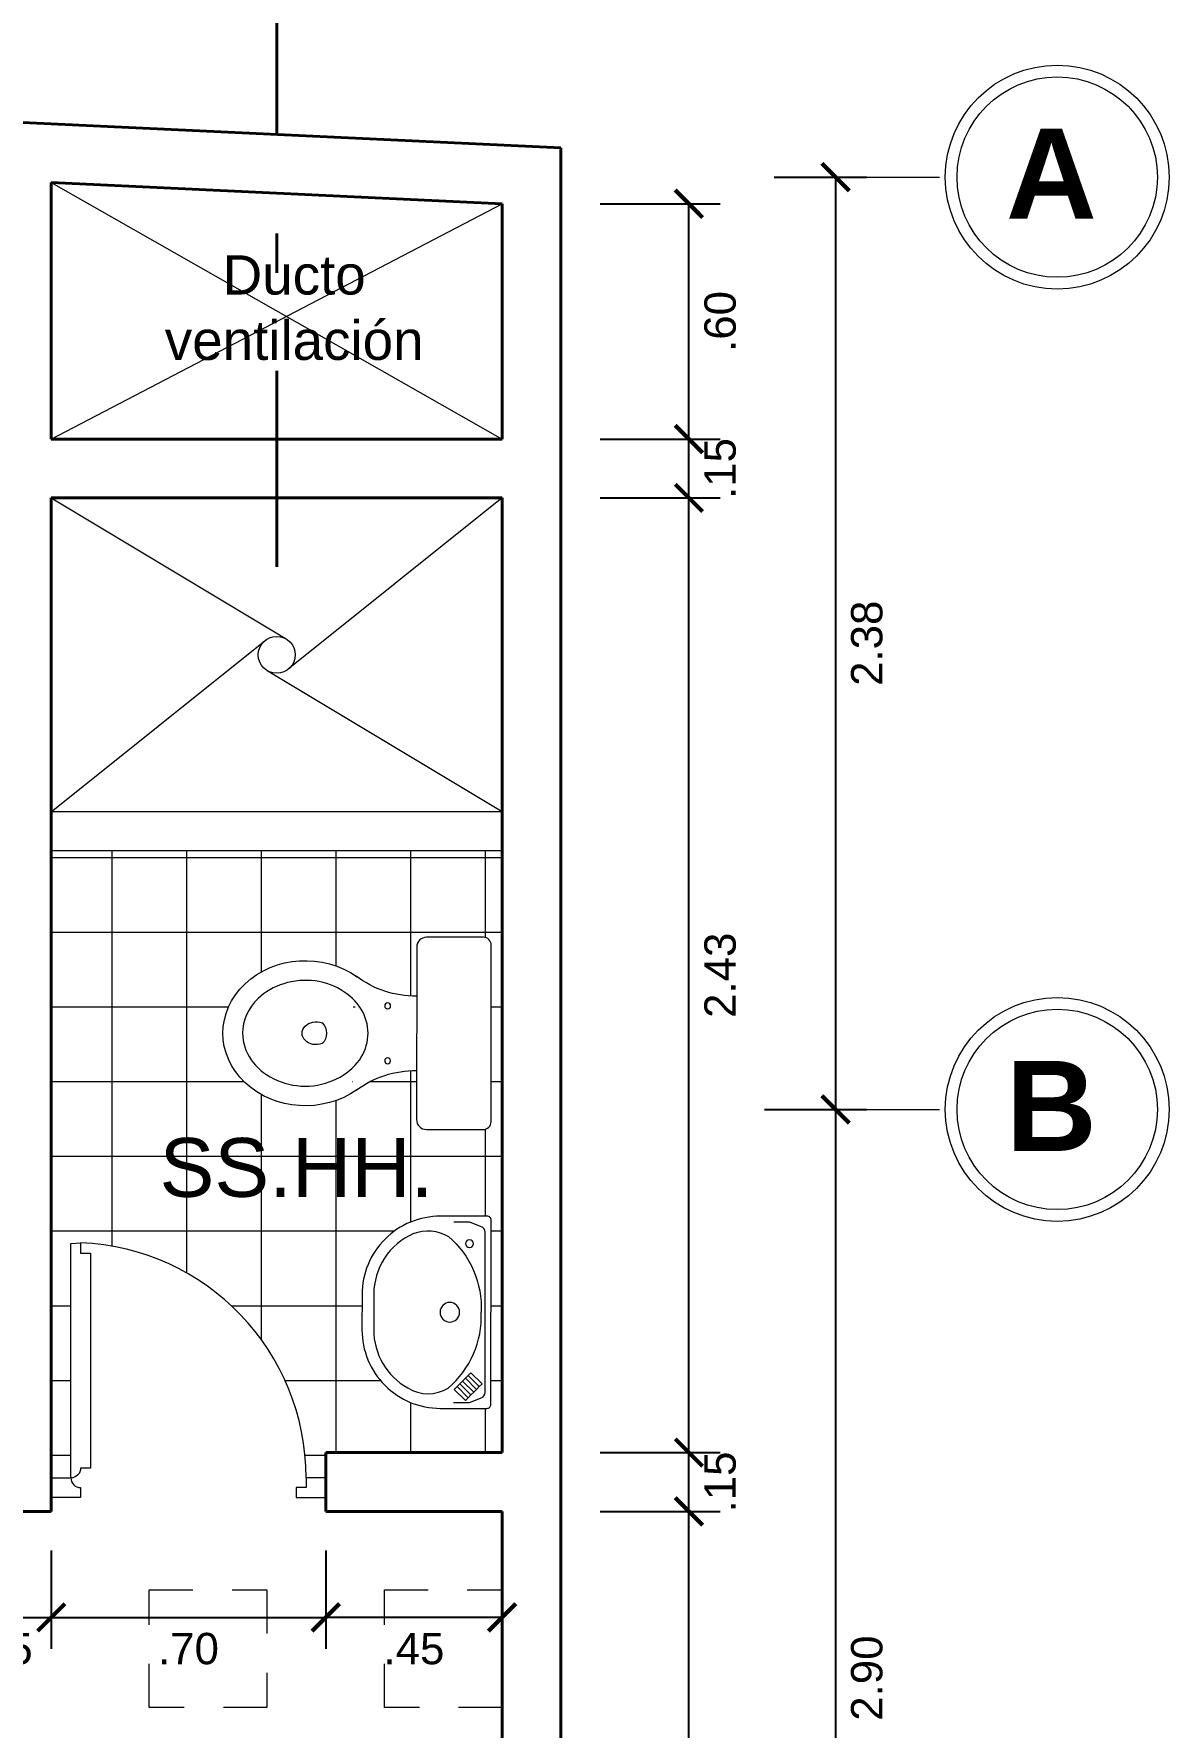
# Model space of a CAD drawing. Header units: millimetres. Extents: x 148 to 249, y 24 to 77.
# Drawn here: x 188.586 to 191.481, y 70.363 to 74.68 of the extents above; entities that cross this region are included whole.
import ezdxf

# ---------------------------------------------------------------- set-up
doc = ezdxf.new("R2010")
doc.units = ezdxf.units.MM
doc.header["$PDMODE"] = 32
doc.linetypes.add('2PAV$0$DASHDOT', pattern=[1, 0.5, -0.25, 0, -0.25])
doc.linetypes.add('HIDDEN2', pattern=[4.7625, 3.175, -1.5875])
doc.layers.get('0').update_dxf_attribs({"lineweight": 0})
doc.layers.get('Defpoints').update_dxf_attribs({"lineweight": 0})
for name, color, linetype, lineweight in [('A-Dims', 22, 'Continuous', 0), ('A-Hatch', 57, 'Continuous', 0), ('A-Hidden projection', 33, 'HIDDEN2', 0), ('A-Section', 178, '2PAV$0$DASHDOT', 40), ('A-Stair', 53, 'Continuous', 0), ('A-Text', 30, 'Continuous', 30), ('A-Wall', 153, 'Continuous', 40), ('P-SANIT', 43, 'Continuous', 0), ('puertas', 40, 'Continuous', 0)]:
    doc.layers.add(name, color=color, linetype=linetype, lineweight=lineweight)
doc.styles.add('ejes', font='swissel.ttf')
doc.dimstyles.new('DIM50', dxfattribs={"dimtxt": 0.08, "dimasz": 0.07, "dimexe": 0.08, "dimexo": 0.1, "dimgap": 0.04, "dimtad": 2, "dimzin": 4, "dimdsep": 46, "dimtxsty": 'ejes', "dimblk": 'ARCHTICK', "dimcen": 0.05, "dimadec": 0, "dimazin": 0, "dimtfac": 1, "dimtix": 1, "dimtmove": 0, "dimatfit": 3, "dimfxl": 0.08, "dimarcsym": 0})

# ---------------------------------------------------------------- blocks, each defined once
blk = doc.blocks.new('0D02D')
at = {"layer": 'P-SANIT'}
blk.add_lwpolyline([(0, -0.225), (0, 0.225, -0.414214), (0.02, 0.245), (0.165, 0.245, -0.414214), (0.19, 0.22), (0.19, -0.22, -0.414214), (0.165, -0.245), (0.02, -0.245, -0.414214)], format="xyb", close=True, dxfattribs=at)
for centre in [(0.264, 0.07), (0.264, -0.07)]:
    blk.add_circle(centre, 0.0075, dxfattribs=at)
for centre, radius, start, end in [((0.1937, 0.3446), 0.2496, 269.146, 307.0592), ((0.457, 0), 0.0372, 134.7231, 225.2769), ((0.1937, -0.3446), 0.2496, 52.9408, 90.854)]:
    blk.add_arc(centre, radius, start, end, dxfattribs=at)
for centre, major_axis, ratio, start_param, end_param in [((0.474, 0), (0.21, 0), 0.880952, 4.03357, 8.5328), ((0.446, 0), (-0.0364, 0), 0.800032, 1.138877, 5.144308)]:
    blk.add_ellipse(centre, major_axis=major_axis, ratio=ratio, start_param=start_param, end_param=end_param, dxfattribs=at)
blk.add_open_spline([(0.634, 0), (0.634, 0.0316), (0.6204, 0.0636), (0.5599, 0.1221), (0.5025, 0.1406), (0.395, 0.126), (0.3484, 0.0938), (0.307, 0.015), (0.3099, -0.0307), (0.3633, -0.1073), (0.4178, -0.1351), (0.5308, -0.1349), (0.5852, -0.1069), (0.6267, -0.0469), (0.634, -0.0234), (0.634, 0)], degree=3, knots=[0, 0, 0, 0, 0.739089, 0.739089, 1.723657, 1.723657, 2.708224, 2.708224, 3.692791, 3.692791, 4.714314, 4.714314, 5.735837, 5.735837, 6.283185, 6.283185, 6.283185, 6.283185], dxfattribs=at)
blk = doc.blocks.new('0D42D')
at = {"layer": 'P-SANIT'}
blk.add_lwpolyline([(0, -0.235), (0, 0.235, -0.414214), (0.01, 0.245), (0.129, 0.245, -0.414214), (0.329, 0.045), (0.329, -0.045, -0.414214), (0.129, -0.245), (0.01, -0.245, -0.414214)], format="xyb", close=True, dxfattribs=at)
for points in [[(0.095, -0.23), (0.0578, -0.23, -0.091972), (0.0524, -0.229), (0.0246, -0.2183, -0.310416), (0.015, -0.2043), (0.015, 0.2043, -0.310416), (0.0246, 0.2183), (0.0524, 0.229, -0.091972), (0.0578, 0.23), (0.095, 0.23)], [(0.198, 0.2004, 0.236842), (0.1087, 0.1932, 0.231608), (0.025, 0)], [(0.198, 0.2004, -0.296459), (0.299, 0.045), (0.299, -0.045, -0.270992), (0.2123, -0.1932, -0.270992)], [(0.2123, -0.1932, -0.27968), (0.1087, -0.1932, -0.231608), (0.025, 0)]]:
    blk.add_lwpolyline(points, format="xyb", dxfattribs=at)
for points in [[(0.0226, -0.1825), (0.0509, -0.1542), (0.058, -0.1613), (0.0297, -0.1896)], [(0.0297, -0.1896), (0.058, -0.1613), (0.065, -0.1684), (0.0368, -0.1967)], [(0.0368, -0.1967), (0.065, -0.1684), (0.0721, -0.1755), (0.0438, -0.2037)], [(0.0438, -0.2037), (0.0721, -0.1755), (0.0792, -0.1825), (0.0509, -0.2108)], [(0.0509, -0.2108), (0.0792, -0.1825), (0.0863, -0.1896), (0.058, -0.2179)], [(0.058, -0.2179), (0.0863, -0.1896), (0.0933, -0.1967), (0.065, -0.2249)]]:
    blk.add_lwpolyline(points, close=True, dxfattribs=at)
for centre, radius in [((0.055, 0.175), 0.01), ((0.105, 0), 0.025)]:
    blk.add_circle(centre, radius, dxfattribs=at)
blk = doc.blocks.new('P70')
at = {"ltscale": 0.75}
blk.add_lwpolyline([(0.05, 0.025), (0.05, 0.6229), (0.075, 0.6245), (0.075, 0.5979), (0.1, 0.5979), (0.1, 0.05), (0.075, 0.05, -0.414214)], format="xyb", close=True, dxfattribs=at)
blk.add_lwpolyline([(0, 0.025), (0.05, 0.025, 0.414214), (0.075, 0), (0.075, -0.025), (0, -0.025)], format="xyb", dxfattribs=at)
blk.add_lwpolyline([(0.7, 0.025), (0.65, 0.025), (0.65, 0), (0.625, 0), (0.625, -0.025), (0.7, -0.025)], dxfattribs=at)
at = {"color": 9, "ltscale": 0.75}
blk.add_arc((0.05, 0.025), 0.6, 0, 87.612, dxfattribs=at)
at = {"flags": 3}
blk.add_attdef('COCO', (0, 0), '', height=0.1, dxfattribs=at)
blk = doc.blocks.new('_ArchTick')
at = {"color": 0, "linetype": 'ByBlock', "const_width": 0.15}
blk.add_lwpolyline([(-0.5, -0.5), (0.5, 0.5)], dxfattribs=at)
blk = doc.blocks.new('*D273')
at = {"layer": 'A-Dims', "color": 0, "lineweight": -2}
for p, q in [((190.0303, 74.2472), (190.3365, 74.2472)), ((190.2565, 73.6472), (190.2565, 74.2472)), ((190.0303, 73.6472), (190.3365, 73.6472))]:
    blk.add_line(p, q, dxfattribs=at)
at = {"layer": 'Defpoints', "color": 0}
for p in [(189.9303, 74.2472), (190.2565, 74.2472), (189.9303, 73.6472)]:
    blk.add_point(p, dxfattribs=at)
at = {"layer": 'A-Dims', "color": 0, "lineweight": -2, "xscale": 0.07, "yscale": 0.07, "zscale": 0.07}
for p, rotation in [((190.2565, 74.2472), 90), ((190.2565, 73.6472), 270)]:
    blk.add_blockref('_ArchTick', p, dxfattribs=dict(at, rotation=rotation))
at = {"layer": 'A-Dims', "color": 0, "insert": (190.3365, 73.9472), "char_height": 0.08, "attachment_point": 5, "rotation": 90, "style": 'ejes'}
blk.add_mtext('.60', dxfattribs=at)
blk = doc.blocks.new('*D274')
at = {"layer": 'A-Dims', "color": 0, "lineweight": -2}
for p, q in [((190.0303, 73.6472), (190.3365, 73.6472)), ((190.2565, 73.4972), (190.2565, 73.6472)), ((190.0303, 73.4972), (190.3365, 73.4972))]:
    blk.add_line(p, q, dxfattribs=at)
at = {"layer": 'Defpoints', "color": 0}
for p in [(189.9303, 73.6472), (190.2565, 73.6472), (189.9303, 73.4972)]:
    blk.add_point(p, dxfattribs=at)
at = {"layer": 'A-Dims', "color": 0, "lineweight": -2, "xscale": 0.07, "yscale": 0.07, "zscale": 0.07}
for p, rotation in [((190.2565, 73.6472), 270), ((190.2565, 73.4972), 90)]:
    blk.add_blockref('_ArchTick', p, dxfattribs=dict(at, rotation=rotation))
at = {"layer": 'A-Dims', "color": 0, "insert": (190.3365, 73.5722), "char_height": 0.08, "attachment_point": 5, "rotation": 90, "style": 'ejes'}
blk.add_mtext('.15', dxfattribs=at)
blk = doc.blocks.new('*D275')
at = {"layer": 'A-Dims', "color": 0, "lineweight": -2}
for p, q in [((190.0303, 73.4972), (190.3365, 73.4972)), ((190.2565, 71.0631), (190.2565, 73.4972)), ((190.0303, 71.0631), (190.3365, 71.0631))]:
    blk.add_line(p, q, dxfattribs=at)
at = {"layer": 'Defpoints', "color": 0}
for p in [(189.9303, 73.4972), (190.2565, 73.4972), (189.9303, 71.0631)]:
    blk.add_point(p, dxfattribs=at)
at = {"layer": 'A-Dims', "color": 0, "lineweight": -2, "xscale": 0.07, "yscale": 0.07, "zscale": 0.07}
for p, rotation in [((190.2565, 73.4972), 90), ((190.2565, 71.0631), 270)]:
    blk.add_blockref('_ArchTick', p, dxfattribs=dict(at, rotation=rotation))
at = {"layer": 'A-Dims', "color": 0, "insert": (190.3365, 72.2801), "char_height": 0.08, "attachment_point": 5, "rotation": 90, "style": 'ejes'}
blk.add_mtext('2.43', dxfattribs=at)
blk = doc.blocks.new('*D278')
at = {"layer": 'A-Dims', "color": 0, "lineweight": -2}
for p, q in [((190.0303, 71.0631), (190.3365, 71.0631)), ((190.2565, 70.9131), (190.2565, 71.0631)), ((190.0303, 70.9131), (190.3365, 70.9131))]:
    blk.add_line(p, q, dxfattribs=at)
at = {"layer": 'Defpoints', "color": 0}
for p in [(189.9303, 71.0631), (190.2565, 71.0631), (189.9303, 70.9131)]:
    blk.add_point(p, dxfattribs=at)
at = {"layer": 'A-Dims', "color": 0, "lineweight": -2, "xscale": 0.07, "yscale": 0.07, "zscale": 0.07}
for p, rotation in [((190.2565, 71.0631), 270), ((190.2565, 70.9131), 90)]:
    blk.add_blockref('_ArchTick', p, dxfattribs=dict(at, rotation=rotation))
at = {"layer": 'A-Dims', "color": 0, "insert": (190.3365, 70.9881), "char_height": 0.08, "attachment_point": 5, "rotation": 90, "style": 'ejes'}
blk.add_mtext('.15', dxfattribs=at)
blk = doc.blocks.new('*D279')
at = {"layer": 'A-Dims', "color": 0, "lineweight": -2}
for p, q in [((190.0303, 70.9131), (190.3365, 70.9131)), ((190.2565, 65.9131), (190.2565, 70.9131)), ((190.0303, 65.9131), (190.3365, 65.9131))]:
    blk.add_line(p, q, dxfattribs=at)
at = {"layer": 'Defpoints', "color": 0}
for p in [(189.9303, 70.9131), (190.2565, 70.9131), (189.9303, 65.9131)]:
    blk.add_point(p, dxfattribs=at)
at = {"layer": 'A-Dims', "color": 0, "lineweight": -2, "xscale": 0.07, "yscale": 0.07, "zscale": 0.07}
for p, rotation in [((190.2565, 70.9131), 90), ((190.2565, 65.9131), 270)]:
    blk.add_blockref('_ArchTick', p, dxfattribs=dict(at, rotation=rotation))
at = {"layer": 'A-Dims', "color": 0, "insert": (190.3365, 68.4131), "char_height": 0.08, "attachment_point": 5, "rotation": 90, "style": 'ejes'}
blk.add_mtext('5.00', dxfattribs=at)
blk = doc.blocks.new('*D506')
at = {"layer": 'A-Dims', "color": 0, "lineweight": -2}
for p, q in [((189.3303, 70.8131), (189.3303, 70.5629)), ((189.7803, 70.8131), (189.7803, 70.5629)), ((189.7803, 70.6429), (189.3303, 70.6429))]:
    blk.add_line(p, q, dxfattribs=at)
at = {"layer": 'Defpoints', "color": 0}
for p in [(189.3303, 70.9131), (189.7803, 70.9131), (189.3303, 70.6429)]:
    blk.add_point(p, dxfattribs=at)
at = {"layer": 'A-Dims', "color": 0, "lineweight": -2, "xscale": 0.07, "yscale": 0.07, "zscale": 0.07, "rotation": 180}
blk.add_blockref('_ArchTick', (189.3303, 70.6429), dxfattribs=at)
at = {"layer": 'A-Dims', "color": 0, "lineweight": -2, "xscale": 0.07, "yscale": 0.07, "zscale": 0.07}
blk.add_blockref('_ArchTick', (189.7803, 70.6429), dxfattribs=at)
at = {"layer": 'A-Dims', "color": 0, "insert": (189.5553, 70.5629), "char_height": 0.08, "attachment_point": 5, "style": 'ejes'}
blk.add_mtext('.45', dxfattribs=at)
blk = doc.blocks.new('*D507')
at = {"layer": 'A-Dims', "color": 0, "lineweight": -2}
for p, q in [((188.6303, 70.8131), (188.6303, 70.5629)), ((189.3303, 70.8131), (189.3303, 70.5629)), ((188.6303, 70.6429), (189.3303, 70.6429))]:
    blk.add_line(p, q, dxfattribs=at)
at = {"layer": 'Defpoints', "color": 0}
for p in [(188.6303, 70.9131), (189.3303, 70.9131), (189.3303, 70.6429)]:
    blk.add_point(p, dxfattribs=at)
at = {"layer": 'A-Dims', "color": 0, "lineweight": -2, "xscale": 0.07, "yscale": 0.07, "zscale": 0.07, "rotation": 180}
blk.add_blockref('_ArchTick', (188.6303, 70.6429), dxfattribs=at)
at = {"layer": 'A-Dims', "color": 0, "lineweight": -2, "xscale": 0.07, "yscale": 0.07, "zscale": 0.07}
blk.add_blockref('_ArchTick', (189.3303, 70.6429), dxfattribs=at)
at = {"layer": 'A-Dims', "color": 0, "insert": (188.9803, 70.5629), "char_height": 0.08, "attachment_point": 5, "style": 'ejes'}
blk.add_mtext('.70', dxfattribs=at)
blk = doc.blocks.new('*D508')
at = {"layer": 'A-Dims', "color": 0, "lineweight": -2}
for p, q in [((188.3803, 70.8131), (188.3803, 70.5629)), ((188.6303, 70.8131), (188.6303, 70.5629)), ((188.3803, 70.6429), (188.6303, 70.6429))]:
    blk.add_line(p, q, dxfattribs=at)
at = {"layer": 'Defpoints', "color": 0}
for p in [(188.3803, 70.9131), (188.6303, 70.9131), (188.6303, 70.6429)]:
    blk.add_point(p, dxfattribs=at)
at = {"layer": 'A-Dims', "color": 0, "lineweight": -2, "xscale": 0.07, "yscale": 0.07, "zscale": 0.07, "rotation": 180}
blk.add_blockref('_ArchTick', (188.3803, 70.6429), dxfattribs=at)
at = {"layer": 'A-Dims', "color": 0, "lineweight": -2, "xscale": 0.07, "yscale": 0.07, "zscale": 0.07}
blk.add_blockref('_ArchTick', (188.6303, 70.6429), dxfattribs=at)
at = {"layer": 'A-Dims', "color": 0, "insert": (188.5053, 70.5629), "char_height": 0.08, "attachment_point": 5, "style": 'ejes'}
blk.add_mtext('.25', dxfattribs=at)
blk = doc.blocks.new('*D542')
at = {"layer": 'A-Dims', "color": 0, "lineweight": -2}
for p, q in [((190.4493, 71.9381), (190.7106, 71.9381)), ((190.6306, 71.9381), (190.6306, 69.0381)), ((190.4493, 69.0381), (190.7106, 69.0381))]:
    blk.add_line(p, q, dxfattribs=at)
at = {"layer": 'Defpoints', "color": 0}
for p in [(190.3493, 71.9381), (190.3493, 69.0381), (190.6306, 69.0381)]:
    blk.add_point(p, dxfattribs=at)
at = {"layer": 'A-Dims', "color": 0, "lineweight": -2, "xscale": 0.07, "yscale": 0.07, "zscale": 0.07}
for p, rotation in [((190.6306, 71.9381), 90), ((190.6306, 69.0381), 270)]:
    blk.add_blockref('_ArchTick', p, dxfattribs=dict(at, rotation=rotation))
at = {"layer": 'A-Dims', "color": 0, "insert": (190.7106, 70.4881), "char_height": 0.08, "attachment_point": 5, "rotation": 90, "style": 'ejes'}
blk.add_mtext('2.90', dxfattribs=at)
blk = doc.blocks.new('*D543')
at = {"layer": 'A-Dims', "color": 0, "lineweight": -2}
for p, q in [((190.474, 74.3152), (190.7106, 74.3152)), ((190.6306, 74.3152), (190.6306, 71.9381)), ((190.474, 71.9381), (190.7106, 71.9381))]:
    blk.add_line(p, q, dxfattribs=at)
at = {"layer": 'Defpoints', "color": 0}
for p in [(190.374, 74.3152), (190.374, 71.9381), (190.6306, 71.9381)]:
    blk.add_point(p, dxfattribs=at)
at = {"layer": 'A-Dims', "color": 0, "lineweight": -2, "xscale": 0.07, "yscale": 0.07, "zscale": 0.07}
for p, rotation in [((190.6306, 74.3152), 90), ((190.6306, 71.9381), 270)]:
    blk.add_blockref('_ArchTick', p, dxfattribs=dict(at, rotation=rotation))
at = {"layer": 'A-Dims', "color": 0, "insert": (190.7106, 73.1267), "char_height": 0.08, "attachment_point": 5, "rotation": 90, "style": 'ejes'}
blk.add_mtext('2.38', dxfattribs=at)

msp = doc.modelspace()

# ---------------------------------------------------------------- hatches: boundary and pattern name
at = {"layer": 'A-Hatch'}
h = msp.add_hatch(dxfattribs=at)
h.set_pattern_fill('ANSI37,_O', color=256, scale=0.06, angle=45)
h.set_pattern_definition([(90, (0, 0), (-0.1905, 4e-17), []), (180, (0, 0), (-4e-17, -0.1905), [])])
h.paths.add_polyline_path([(189.2803, 70.9987), (189.3303, 70.9987), (189.3303, 71.0631), (189.7803, 71.0631), (189.7803, 72.5972), (188.6303, 72.5972), (188.6303, 70.9987), (188.6803, 70.9987), (188.6803, 71.5966), (188.7053, 71.5982, -0.402058)])
edge = h.paths.add_edge_path(flags=16)
edge.add_ellipse((189.2782, 72.1324), major_axis=(-0.21, 0.0002), ratio=0.880952, start_angle=-128.1971, end_angle=128.1971)
edge.add_ellipse((189.2782, 72.1324), major_axis=(-0.21, 0.0002), ratio=0.880952, start_angle=-128.8935, end_angle=-128.1971)
edge.add_arc((189.5588, 72.4767), 0.2496, 232.8819, 270.7951)
edge.add_line((189.5623, 72.2271), (189.5624, 72.3521))
edge.add_arc((189.5874, 72.3521), 0.025, 89.9411, 179.9411, ccw=False)
edge.add_line((189.5875, 72.3771), (189.7325, 72.3769))
edge.add_arc((189.7324, 72.3569), 0.02, -0.0589, 89.9411, ccw=False)
edge.add_line((189.7524, 72.3569), (189.752, 71.9069))
edge.add_arc((189.732, 71.9069), 0.02, 269.9411, 359.9411, ccw=False)
edge.add_line((189.732, 71.8869), (189.587, 71.8871))
edge.add_arc((189.587, 71.9121), 0.025, 179.9411, 269.9411, ccw=False)
edge.add_line((189.562, 71.9121), (189.5621, 72.0371))
edge.add_arc((189.5581, 71.7875), 0.2496, 89.0871, 127.0511)
edge.add_ellipse((189.2782, 72.1324), major_axis=(-0.21, 0.0002), ratio=0.880952, start_angle=128.1971, end_angle=128.8935)
edge = h.paths.add_edge_path(flags=0)
edge.add_spline(control_points=[(189.1182, 72.1325), (189.1182, 72.1641), (189.1319, 72.1961), (189.1925, 72.2546), (189.2499, 72.273), (189.3573, 72.2583), (189.4039, 72.2261), (189.4452, 72.1472), (189.4423, 72.1015), (189.3888, 72.025), (189.3343, 71.9972), (189.2212, 71.9975), (189.1669, 72.0256), (189.1255, 72.0856), (189.1182, 72.1091), (189.1182, 72.1325)], knot_values=[0, 0, 0, 0, 0.739089, 0.739089, 1.723657, 1.723657, 2.708224, 2.708224, 3.692791, 3.692791, 4.714314, 4.714314, 5.735837, 5.735837, 6.283185, 6.283185, 6.283185, 6.283185], degree=3, periodic=0)
h.paths.add_polyline_path([(189.6231, 71.6659), (189.7421, 71.6658, -0.414214), (189.7521, 71.6558), (189.7516, 71.1858, -0.414214), (189.7416, 71.1758), (189.6226, 71.1759, -0.414214), (189.4228, 71.3761), (189.4229, 71.4661, -0.414214)], flags=16)
edge = h.paths.add_edge_path(flags=0)
edge.add_arc((189.2952, 72.1324), 0.0372, 314.6643, 405.218)
edge.add_ellipse((189.3062, 72.1323), major_axis=(-0.0364, 0), ratio=0.800032, start_angle=-114.7471, end_angle=114.7471)
h.paths.add_polyline_path([(189.554, 71.6214, -0.236905), (189.6433, 71.6141, 0.000059), (189.6433, 71.6141, -0.231608), (189.7268, 71.4208, -0.231608), (189.6429, 71.2277, -0.27968), (189.5393, 71.2278, -0.270992), (189.4528, 71.3761), (189.4529, 71.4661, -0.296459)], flags=0)
h.paths.add_polyline_path([(189.4806, 72.0622, -1), (189.4956, 72.0622, -1)], flags=0)
h.paths.add_polyline_path([(189.7274, 71.6391, -0.310416), (189.737, 71.6251), (189.7366, 71.2165, -0.310416), (189.727, 71.2025), (189.6966, 71.1908), (189.6938, 71.1909, 0.091972), (189.6992, 71.1918), (189.727, 71.2025, 0.310416), (189.7366, 71.2165), (189.737, 71.6251, 0.310416), (189.7274, 71.6391), (189.6971, 71.6508), (189.6943, 71.6509, -0.091972), (189.6996, 71.6498)], flags=0)
h.paths.add_polyline_path([(189.6718, 71.4209, -1), (189.6218, 71.4209, -1)], flags=0)
h.paths.add_polyline_path([(189.4808, 72.2022, -1), (189.4958, 72.2022, -1)], flags=0)
h.paths.add_polyline_path([(189.707, 71.5958, -1), (189.687, 71.5958, -1)], flags=0)
h.paths.add_polyline_path([(189.6583, 71.2242), (189.6654, 71.2313), (189.6724, 71.2383), (189.6795, 71.2454), (189.6866, 71.2525), (189.6937, 71.2595), (189.7008, 71.2666), (189.729, 71.2383), (189.7219, 71.2312), (189.7149, 71.2242), (189.7078, 71.2171), (189.7007, 71.21), (189.6936, 71.203), (189.6865, 71.1959)], flags=0)

# ---------------------------------------------------------------- linework, layer by layer
at = {"layer": 'A-Dims'}
for p, q in [((190.7106, 74.3152), (190.8954, 74.3152)), ((190.7106, 71.9381), (190.8954, 71.9381))]:
    msp.add_line(p, q, dxfattribs=at)
for centre, radius in [((191.1959, 74.3152), 0.2854), ((191.1959, 74.3152), 0.2554), ((191.1959, 71.9381), 0.2854), ((191.1959, 71.9381), 0.2554)]:
    msp.add_circle(centre, radius, dxfattribs=at)
at = {"layer": 'A-Hidden projection', "ltscale": 0.035}
for points in [[(189.1803, 70.4131), (188.8803, 70.4131), (188.8803, 70.7131), (189.1803, 70.7131)], [(189.7803, 70.4131), (189.4803, 70.4131), (189.4803, 70.7131), (189.7803, 70.7131)]]:
    msp.add_lwpolyline(points, close=True, dxfattribs=at)
at = {"layer": 'A-Section', "color": 2}
msp.add_lwpolyline([(189.2053, 73.3212), (189.2053, 76.6849)], dxfattribs=at)
at = {"layer": 'A-Stair', "color": 53}
for p, q in [((188.6303, 74.3011), (189.7803, 73.6472)), ((188.6303, 73.6472), (189.7803, 74.2472)), ((188.6303, 73.4972), (189.2295, 73.1376)), ((189.7803, 73.4972), (189.2347, 73.0604)), ((188.6303, 72.6972), (189.1759, 73.134)), ((189.7803, 72.6972), (189.1811, 73.0568)), ((189.7803, 72.6972), (188.6303, 72.6972)), ((189.7803, 72.5972), (188.6303, 72.5972))]:
    msp.add_line(p, q, dxfattribs=at)
msp.add_circle((189.2053, 73.0972), 0.0471, dxfattribs=at)
at = {"layer": 'A-Wall'}
for p, q in [((185.0206, 74.6207), (189.9303, 74.3903)), ((189.9303, 64.0403), (189.9303, 74.3903)), ((188.6303, 73.6472), (188.6303, 74.3011)), ((188.6303, 74.3011), (189.7803, 74.2472)), ((189.7803, 73.6472), (189.7803, 74.2472)), ((189.7803, 73.6472), (188.6303, 73.6472)), ((188.6303, 70.9131), (188.6303, 73.4972)), ((189.7803, 73.4972), (188.6303, 73.4972)), ((189.7803, 71.0631), (189.7803, 73.4972)), ((189.3303, 70.9131), (189.3303, 71.0631)), ((189.3303, 71.0631), (189.7803, 71.0631)), ((188.3803, 70.9131), (188.6303, 70.9131)), ((189.3303, 70.9131), (189.7803, 70.9131)), ((189.7803, 69.7881), (189.7803, 70.9131))]:
    msp.add_line(p, q, dxfattribs=at)

# ---------------------------------------------------------------- block references
at = {"layer": 'P-SANIT', "xscale": -1}
for name, p, rotation in [('0D02D', (189.7522, 72.1319), 359.9411362916021), ('0D42D', (189.7518, 71.4208), 359.9411362916086)]:
    msp.add_blockref(name, p, dxfattribs=dict(at, rotation=rotation))
at = {"layer": 'puertas'}
msp.add_blockref('P70', (188.6303, 70.9737), dxfattribs=at)

# ---------------------------------------------------------------- texts
at = {"layer": 'A-Dims', "char_height": 0.2295, "width": 0.94069, "attachment_point": 3}
for s, insert in [('{\\fArial|b1|i0|c0|p34;A}', (191.2967, 74.4389)), ('{\\fArial|b1|i0|c0|p34;B}', (191.2967, 72.0617))]:
    msp.add_mtext(s, dxfattribs=dict(at, insert=insert))
at = {"layer": 'A-Text', "attachment_point": 1}
for s, insert, char_height, width in [('\\pxqc;{\\fArial|b0|i0|c0|p34;Ducto\\Pventilación}', (188.511, 74.1159), 0.1, 1.477769), ('\\pxqc;{\\fArial|b0|i0|c0|p34;SS.HH.}', (188.2952, 71.8652), 0.15, 1.921231)]:
    msp.add_mtext(s, dxfattribs=dict(at, insert=insert, char_height=char_height, width=width))

# ---------------------------------------------------------------- dimensions: what is measured, and where the dimension line sits
at = {"layer": 'A-Dims'}
for base, p1, p2, picture, middle in [((190.6306, 71.9381), (190.374, 74.3152), (190.374, 71.9381), '*D543', (190.7106, 73.1267)), ((190.2565, 74.2472), (189.9303, 73.6472), (189.9303, 74.2472), '*D273', (190.3365, 73.9472)), ((190.2565, 73.6472), (189.9303, 73.4972), (189.9303, 73.6472), '*D274', (190.3365, 73.5722)), ((190.2565, 73.4972), (189.9303, 71.0631), (189.9303, 73.4972), '*D275', (190.3365, 72.2801)), ((190.6306, 69.0381), (190.3493, 71.9381), (190.3493, 69.0381), '*D542', (190.7106, 70.4881)), ((190.2565, 71.0631), (189.9303, 70.9131), (189.9303, 71.0631), '*D278', (190.3365, 70.9881)), ((190.2565, 70.9131), (189.9303, 65.9131), (189.9303, 70.9131), '*D279', (190.3365, 68.4131))]:
    dim = msp.add_linear_dim(base=base, p1=p1, p2=p2, angle=90, dimstyle='DIM50', dxfattribs=at)
    dim.commit()
    dim.dimension.update_dxf_attribs({"geometry": picture, "text_midpoint": middle})
for base, p1, p2, picture, middle in [((188.6303, 70.6429), (188.3803, 70.9131), (188.6303, 70.9131), '*D508', (188.5053, 70.5629)), ((189.3303, 70.6429), (188.6303, 70.9131), (189.3303, 70.9131), '*D507', (188.9803, 70.5629)), ((189.3303, 70.6429), (189.7803, 70.9131), (189.3303, 70.9131), '*D506', (189.5553, 70.5629))]:
    dim = msp.add_linear_dim(base=base, p1=p1, p2=p2, dimstyle='DIM50', dxfattribs=at)
    dim.commit()
    dim.dimension.update_dxf_attribs({"geometry": picture, "text_midpoint": middle})

doc.saveas('drawing.dxf')
